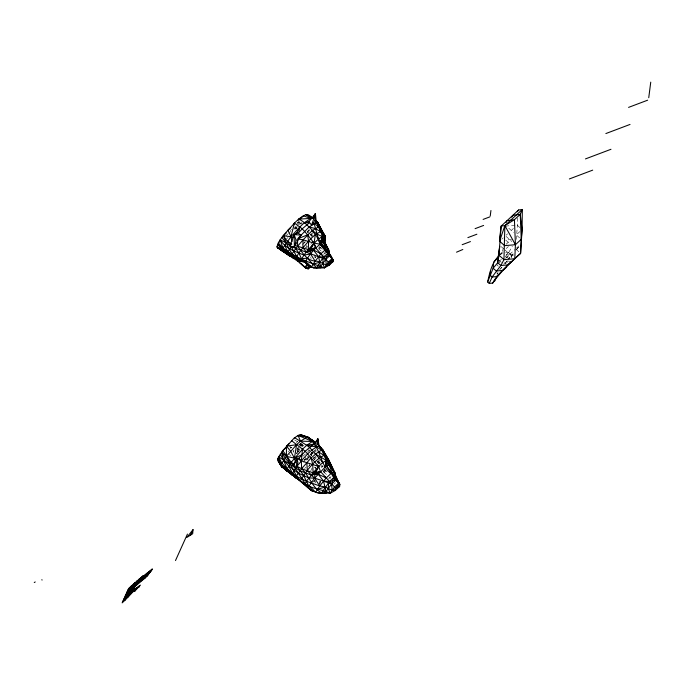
<?xml version="1.0" encoding="UTF-8"?>
<svg xmlns="http://www.w3.org/2000/svg" width="685" height="685" viewBox="0 0 685 685"><rect width="100%" height="100%" fill="white"/><g stroke="black" fill="none" stroke-linecap="round" stroke-linejoin="round"><path stroke-width="0.51" stroke-dasharray="3.42 2.57" d="M319.835 484.132L320.032 481.05M511.635 257.457L511.781 255.428L513.707 253.048L508.544 259.29L511.781 255.428L513.81 254.897M506.986 262.971L507.157 260.925L503.526 264.282M511.695 257.406L511.866 255.342L508.724 252.551L501.908 253.142L500.444 254.495M517.792 218.044L516.439 239.091L517.86 240.358M319.767 485.16L320.255 481.11L319.15 482.137M507.748 257.783L508.724 252.551L512.32 246.266M288.248 451.972L288.436 451.038M319.655 483.918L320.255 481.11L319.09 482.728M503.338 248.098L501.908 253.142L500.589 254.743M306.512 248.338L307.308 246.437L305.21 244.519M294.011 229.355L295.886 225.331M309.363 229.295L306.683 232.318L308.995 230.186M303.806 243.235L304.508 241.685M293.06 452.502L293.951 450.524L292.486 451.877M303.815 462.452L305.382 458.976L306.88 460.303M309.055 456.347L308.07 458.522L306.563 457.229M319.424 463.736L313.379 458.368L313.781 457.477L315.357 458.873M310.647 471.16L312.48 467.101M310.836 244.357L311.512 242.944M497.104 274.06L498.021 272.382M323.491 471.588L324.938 468.977M318.619 248.244L319.655 246.531M310.082 235.178L311.204 233.713M516.284 249.871L519.495 245.906M516.327 249.828L519.521 245.889M505.384 256.55L508.724 252.551L511.781 255.428L508.201 258.733M499.63 269.881L501.685 267.441M505.102 263.365L507.157 260.925L504.58 263.982M500.701 268.571L501.994 267.047M304.286 243.098L305.57 241.634M319.493 248.938L320.965 247.576M302.941 456.287L310.322 449.454M323.834 472.967L326.094 470.869M296.845 223.216L298.249 221.914M297.162 223.421L299.268 221.478M290.234 230.554L291.639 229.252M298.001 223.378L299.405 222.077M285.756 235.905L287.871 233.962M288.573 233.311L290.688 231.359M294.935 227.437L296.451 228.739L294.935 227.437L296.348 226.136M297.05 225.485L300.569 222.24M294.773 228.653L297.829 225.827M299.362 224.415L301.597 222.351M295.74 229.184L297.196 227.84M300.946 224.38L302.462 222.976M286.561 238.834L288.017 237.498M307.548 232.335L309.783 230.271M312.891 232.686L309.928 235.417L310.365 234.467L313.242 236.959M310.853 235.375L312.394 233.953M302.402 244.425L305.45 241.608M311.204 236.411L312.677 235.049M304.234 248.826L306.829 246.429M318.816 248.655L320.375 247.208M323.56 254.4L325.726 252.397M501.797 239.193L503.252 237.849M506.172 235.16L507.628 233.816M511.267 230.46L513.45 228.439M506.069 244.305L510.436 240.272M519.898 231.539L516.259 234.895L519.829 238.072M499.69 254.546L502.602 251.857M506.241 248.501L508.424 246.48M289.952 448.555L291.339 447.279M296.365 442.638L297.829 441.294M298.711 444.976L300.176 443.623M299.08 445.104L300.544 443.76M300.004 444.933L301.468 443.58M499.185 261.353L501.386 259.324M508.724 252.551L505.05 255.933L507.414 258.031M299.114 446.911L296.922 448.932L299.122 450.833M299.85 446.235L302.042 444.205M497.498 264.196L501.865 260.172M296.888 449.968L298.343 448.615M301.272 445.909L302.701 444.591M505.41 258.313L514.88 249.58M516.336 248.235L519.247 245.547M297.273 450.944L299.585 448.812M301.905 446.671L303.455 445.241M297.187 452.134L298.728 450.713M296.262 453.77L298.48 451.732M310.784 453.47L312.257 452.109M303.875 460.371L305.382 458.976M310.399 454.343L312.66 452.254M313.422 451.561L315.682 449.471M310.605 454.917L312.917 452.776M313.696 452.066L316.008 449.925M309.603 457.109L313.422 453.581M314.192 452.879L316.487 450.756M313.379 458.368L315.682 456.244M314.269 458.299L315.751 456.929M304.542 468.557L306.041 467.161M314.064 459.755L316.324 457.674M307.908 466.827L310.031 464.858M317.326 461.87L318.833 460.474M317.48 462.486L319.715 460.431M318.071 463.214L319.612 461.784M318.602 463.813L320.083 462.452M320.931 466.905L322.472 465.475M321.453 467.692L322.952 466.305M325.392 469.465L323.166 471.52L324.151 469.345L328.809 473.489M313.173 481.846L314.655 480.476M323.8 472.042L326.017 469.987M328.526 478.926L331.437 476.238M333.989 484.201L335.53 482.779M313.85 482.18L315.357 480.793M511.515 239.51L505.616 240.024L509.897 243.834M297.316 451.235L299.234 451.072M299.842 445.944L303.9 445.935L300.861 443.615M508.21 261.079L511.344 261.533M323.765 252.842L325.829 253.176M298.985 444.736L303.9 445.935M304.448 459.507L306.298 460.106M294.576 439.941L297.932 441.971M290.38 446.868L292.033 447.947M289.267 454.497L290.919 455.611M307.137 449.009L309.474 450.773M321.522 465.603L323.123 466.827M314.098 256.644L315.614 257.843L315.417 256.712M298.574 221.7L303.215 225.399M300.355 443.589L303.335 446.012M519.941 227.617L517.089 225.082L506.275 226.016L513.408 232.361M506.155 236.471L511.858 241.54M516.319 249.537L520.6 253.347M501.223 246.668L503.364 248.569M504.785 249.845L513.348 257.457M504.528 262.124L506.104 263.519M498.851 260.129L502.747 263.588M496.771 264.864L498.329 266.251M496.668 272.801L498.62 274.531M319.775 246.968L322.986 249.794M318.859 249.023L321.256 251.147M311.786 452.614L313.285 453.949M310.048 454.155L311.538 455.482M317.729 460.979L320.52 463.471M307.531 456.553L309.021 457.88M323.945 472.213L327.045 474.979M305.784 458.085L308.027 460.08M316.307 468.471L314.903 467.23L316.187 468.72M314.466 467.05L315.862 468.292M297.102 448.11L299.422 450.268M297.144 447.853L299.927 450.456M289.104 445.961L291.185 447.913M295.689 227.026L297.11 228.379M307.12 231.367L308.413 232.609M296.922 450.524L298.309 451.843M295.329 451.869L297.393 453.881M329.374 477.043L330.641 478.335M307.925 456.407L309.2 458M305.039 457.195L306.752 459.781M307.496 231.581L308.31 233.311M314.578 480.005L315.674 482.985M314.569 254.888L315.614 257.843M307.445 457.623L307.976 459.498M310.69 256.935L311.118 258.725M309.038 463.24L309.654 466.048M311.469 452.708L311.675 454.677"/><path stroke-width="1.03" d="M294.079 236.548L294.088 234.612L297.358 232.575L300.963 235.092L299.944 236.916M522.081 229.518L522.33 209.473L518.596 210.004L501.12 226.136L498.963 255.222L497.712 262.715L493.14 268.22L487.643 281.989L489.236 283.402L492.686 283.102C500.47 272.039 510.368 262.398 520.6 253.347L522.081 229.518L520.249 214.319L522.33 209.473L504.862 225.605L499.613 241.214L504.614 245.65L515.428 244.716L521.251 239.339L522.081 229.518L521.713 227.463M326.069 245.795L325.067 242.875L324.921 235.666L320.126 226.812L318.645 226.821L312.043 230.734L303.078 239.818L302.881 247.807L298.84 252.902L296.023 258.031L300.373 261.319L305.031 262.286L311.598 267.424L316.787 268.177L324.433 267.835L329.065 265.266L332.816 261.798L333.115 259.675L327.439 254.118M277.04 246.454L282.425 251.01L300.373 261.319L303.892 255.077L308.31 249.631L308.61 241.154L307.599 234.844L302.239 228.807L294.439 223.053C288.368 230.511 280.088 237.044 277.04 246.454L277.245 247.439L297.778 261.216L306.152 268.34L308.276 268.871L311.11 266.251M323.097 451.424L323.149 450.105L318.902 445.978C328.894 456.861 332.439 471.032 339.143 483.627M293.531 475.912C300.347 482.052 309.86 484.723 315.511 492.429L330.144 493.251L335.299 490.451L339.554 486.513L339.846 484.261L333.766 477.565L326.702 466.228L326.488 460.491L321.71 450.156L316.47 446.937L306.717 445.301L294.541 437.647L282.759 450.687L277.656 458.616L280.747 464.867L291.176 473.969M339.649 484.483C333.432 471.528 329.168 457.049 319.458 445.986C326.95 455.054 329.288 466.999 334.169 477.505C336.652 479.817 340.299 482.685 339.554 486.513L332.139 490.314L330.144 493.251C323.269 489.844 315.614 489.458 308.738 485.939L303.558 475.339L296.93 466.262L291.587 474.842C303.344 480.553 311.418 496.394 326.188 492.875L323.611 481.101L317.275 473.035L316.093 472.239L313.096 472.856L301.597 468.72L296.93 466.262M500.024 240.401L500.444 231.393M499.707 246.386L498.963 255.222L503.954 259.658L514.778 258.725L520.6 253.347L521.251 239.339L520.249 214.319L514.426 219.697L515.428 244.716L514.778 258.725C506.917 266.319 497.832 273.324 492.686 283.102M295.732 478.07L296.262 476.195L301.597 468.72L301.349 460.902L302.453 449.232L306.717 445.301L312.454 441.474L314.252 441.508L315.862 442.895M326.745 265.703L329.065 265.266L333.115 259.675L328.004 253.596L323.243 242.319L323.705 235.974L317.48 222.36L315.143 220.356M285.474 448.187L282.759 450.687C291.81 462.615 299.61 475.227 307.83 487.729L314.62 478.139L314.894 474.422L315.785 473.472C317.104 466.939 322.241 461.519 328.654 459.772L335.085 472.873L335.539 477.513L337.842 480.647L335.821 480.142L329.511 481.495L323.611 481.101L314.62 478.139L308.952 477.967L298.18 473.155L288.668 465.809L283.539 460.14L280.233 454.155M193.016 529.633L192.682 533.743L186.808 537.485L193.016 529.633L190.541 535.105M315.408 213.651L314.792 221.015L316.393 223.267L315.408 213.651L308.944 221.734L311.624 225.254L315.408 213.651L313.37 217.196M487.643 281.989C489.535 273.109 491.719 263.254 498.235 256.524L499.648 246.412M490.503 271.431L490.177 275.259L492.13 276.988L496.351 276.629L498.62 274.531M498.235 256.524L497.712 262.715L500.863 265.506L507.679 264.915L511.344 261.533M287.76 253.527L282.425 251.01L282.905 248.038L280.182 239.827L286.142 242.969L291.211 246.609L325.752 259.418L329.365 263.143L329.065 265.266C324.048 265.438 320.332 260.831 315.134 261.139C306.169 260.214 302.513 252.414 297.624 246.223L294.661 245.298M499.613 241.214L501.12 226.136L504.862 225.605L514.426 219.697L506.943 220.758L506.147 222.522M315.151 221.7L316.855 222.377L322.609 236.436L321.282 243.406L327.67 253.604L329.502 255.95L331.155 256.678L332.807 260.112L332.816 261.798L326.248 265.121L324.433 267.835C307.967 262.338 291.279 255.83 277.904 244.22L282.425 251.01M293.848 224.355L294.439 223.053L298.686 219.131C308.207 223.199 312.249 233.679 322.609 236.436L321.282 243.406L326.385 249.545L331.155 256.678L329.665 254.306L328.612 249.734L323.243 242.319L322.609 236.436L324.921 235.666L324.604 242.259C328.098 247.97 328.774 254.692 332.807 260.112C328.32 245.093 320.28 262.441 316.667 267.715L316.787 268.177M298.206 238.115L309.089 227L316.855 222.377L325.247 236.719L324.604 242.259L328.612 249.734L329.665 254.306M490.237 215.998L490.94 210.492M648.746 97.715L650.75 82.14M300.373 261.319L291.613 255.959L292.007 254.126L294.036 250.907L297.624 246.223L308.31 249.631L310.879 248.912L314.081 243.149L315.34 234.518L321.59 231.085L322.421 231.136L322.558 232.361L321.556 230.708M296.528 460.243L296.819 458.291L298.814 458.274L301.349 460.902L318.653 466.442L320.434 471.494L335.59 488.191L335.299 490.451L332.139 490.314L325.281 486.984L319.732 485.956L306.675 481.332L296.262 476.195L287.024 468.6L281.766 462.932L278.615 456.758L280.79 454.754M286.227 233.011L283.29 235.726C286.681 243.526 289.498 252.294 296.023 258.031L291.682 255.599L287.709 252.003L291.211 246.609L296.596 256.327L300.647 260.6L305.279 261.148L311.281 267.141L315.134 261.139L310.588 254.007L310.005 251.061L308.31 249.631L311.315 248.792L312.72 249.246L318.619 256.712L320.811 267.63L311.598 267.424L305.031 262.286L288.205 254.298L288.488 252.457L282.905 248.038L278.264 242.833L279.771 241.437M317.54 440.558L317.857 438.854L314.132 444.137C321.119 453.059 321.385 466.237 330.949 473.566L334.323 472.479L335.085 472.873L334.554 474.842M315.365 453.975L326.488 460.491L325.863 463.223L326.848 463.385L327.516 460.063L323.851 455.328L318.499 451.835L311.101 457.905L301.597 468.72C309.389 476.058 311.966 487.198 321.53 493.02L321.71 493.465M305.031 262.286C309.32 254.572 315.434 246.797 323.243 242.319L324.604 242.259L325.067 242.875L328.612 249.734L328.697 252.637M323.705 235.974L322.224 237.755L322.686 239.193L321.282 243.406L323.705 235.974L320.486 231.547L315.314 228.533L309.089 227M323.243 242.319L324.921 235.666C321.839 230.383 317.566 226.17 313.37 222.094M282.905 248.038L290.962 236.71L294.439 223.053M287.734 253.553L283.222 251.515L277.245 247.439L289.866 255.993L289.147 255.651L289.541 254.366L293.077 258.125M315.134 261.139C318.628 257.149 321.445 251.857 326.385 249.545L327.67 253.604L325.752 259.418L320.614 266.405M321.762 239.108L322.609 236.436L318.628 238.954L314.081 243.149L308.31 249.631L315.776 247.996L325.752 259.418L326.248 265.121L328.38 262.081L332.131 258.622L332.816 261.798M298.934 238.731L294.387 246.917L289.892 246.12L294.088 234.612L300.963 235.092M312.043 230.734L315.34 234.518L310.793 238.714L302.881 247.807L306.358 251.994L310.005 251.061L311.315 248.792L315.776 247.996L314.081 243.149L307.599 234.844L298.429 238.5M336.198 478.002L333.766 477.565L329.511 481.495L321.53 493.02L315.511 492.429L319.732 485.956L314.62 478.139L325.135 467.153L327.002 460.277M335.539 477.513L326.702 466.228L326.069 464.918L326.488 460.491L325.135 467.153L328.971 464.892L330.598 464.661L332.876 470.021M494.544 281.389L495.349 279.446M131.409 585.906L128.66 588.449L122.153 602.86L124.901 600.317L131.409 585.906L143.114 575.802L144.124 575.614L152.353 568.91C145.785 580.195 133.138 585.846 125.201 596.113M124.901 600.317L128.249 596.875L134.662 582.678M298.095 220.433L298.686 219.131C304.149 215.004 307.351 212.136 312.805 218.352L306.152 214.619L310.784 218.412L312.309 218.292L307.342 214.756L308.712 216.169M137.248 580.555L131.537 593.21L128.249 596.875M136.375 585.093L139.098 579.065M134.902 591.069L136.246 588.098L140.425 585.127L134.902 591.069L133.541 591.369L134.56 589.109L136.246 588.098L123.505 599.863M138.618 582.858L141.041 577.481M140.665 581.214L143.114 575.802L128.121 589.639M138.755 587.516L139.5 585.863L122.906 601.182M142.018 580.281L144.124 575.614L127.53 590.932M144.843 578.337L147.215 573.071L127.299 591.463M146.659 576.65L148.833 571.838M151.488 569.663L150.469 571.906L125.869 594.623M175.497 560.553L187.45 534.077M310.451 265.883L308.276 268.871L305.065 267.587L301.674 264.213M291.51 440.635L305.202 451.269L318.653 466.442C315.314 473.566 307.736 476.931 304.953 484.458M294.396 437.972L298.103 435.403L300.492 434.778L308.224 437.347L314.552 441.919L308.224 437.347L300.492 434.778L308.224 437.347L309.56 438.717M292.795 475.202L286.21 470.407L291.211 462.298L302.453 449.232M329.511 481.495L328.62 482.625L328.295 488.362L330.144 493.251L331.454 492.044M489.236 283.402L492.13 276.988L500.863 265.506L503.954 259.658L504.862 225.605L515.428 244.716M322.464 237.695L323.157 236.205M316.419 441.705L317.857 438.854L319.142 445.884C309.346 449.797 303.224 459.147 296.494 466.793L293.283 465.064L296.819 458.291L301.349 460.902M296.16 234.013L299.747 227.026L304.431 222.702L310.784 218.412L303.438 215.886L299.208 219.782M289.892 246.12L291.288 243.577M296.425 234.261L297.358 232.575M321.488 241.642L322.943 239.116L322.224 237.755M321.522 241.12L322.943 239.116M332.131 258.622L329.365 263.143L333.115 259.675L328.38 262.081M511.686 217.154L512.774 215.381L520.249 214.319M339.349 483.661L338.75 483.088L335.59 488.191L339.846 484.261L334.289 478.781M326.437 461.741L327.516 460.063M305.065 267.587L307.308 264.204L309.038 267.193L305.065 267.587L307.308 264.204L307.505 265.335L308.926 264.025M309.834 249.246L314.081 243.149L319.921 244.177L327.67 253.604M325.88 491.693L331.566 484.072L335.821 480.142L334.169 477.505M517.295 211.691L518.596 210.004M319.732 485.956L326.24 477.907L330.949 473.566L329.391 472.188M293.283 465.064L295.141 462.76M498.612 257.14L493.654 262.098L493.14 268.22L496.257 270.995L503.004 270.412L506.643 267.056M291.151 474.003L286.21 470.407L280.747 464.867L278.615 456.758L299.927 470.792L311.255 475.073L318.653 466.442L317.258 465.201M310.879 248.912L315.776 247.996L314.081 243.149L303.078 239.818L297.624 246.223L297.53 239.913M308.361 251.292L306.358 251.994L309.757 249.263L311.315 248.792L320.982 253.818L323.911 257.072L329.502 255.95L325.752 259.418L324.373 258.194M298.737 458.436L305.202 451.269L311.752 445.772L314.578 443.948L316.47 446.937L317.857 438.854L318.037 444.154L319.142 445.884L318.105 444.496M292.041 241.694L290.962 236.71L299.747 227.026L298.797 232.575L302.239 228.807L309.457 222.736L304.431 222.702L309.534 221.435M290.74 227.608L287.923 230.203L290.962 236.71L293.514 237.31M284.241 235.349L281.903 237.507L286.142 242.969M299.225 259.88L297.778 261.216L298.96 261.516M126.948 592.225L149.921 571.016L148.165 574.903L143.302 579.39M126.374 593.51L151.873 569.971M289.318 443.512L286.484 446.123L286.39 456.356C291.108 464.473 294.045 473.737 300.295 480.724C306.623 470.775 313.978 460.106 324.887 454.891L325.658 454.934L328.654 459.772L328.971 464.892L334.323 472.479M297.564 435.891L298.103 435.403L307.711 437.133L314.252 441.508L307.171 437.158L300.492 434.778M124.567 597.5L133.198 589.537L134.56 589.109L123.934 598.921M338.75 483.088L334.485 487.018L332.139 490.314L331.566 484.072L333.766 477.565L332.405 472.984M34.25 582.541L35.226 581.95M318.499 451.835L321.71 450.156L323.149 450.105L325.409 455.234M308.31 249.631L309.757 249.263L310.802 250.162L312.72 249.246M302.059 454.72L294.43 458.111L286.39 456.356L281.638 452.186L283.539 460.14L287.024 468.6L291.587 474.842M456.518 252.183L462.82 249.503M311.803 250.325L310.005 251.061L313.661 250.445L310.802 250.162M307.334 250.813L308.961 250.162M314.132 444.137L314.535 443.974L312.454 441.474L307.171 437.158L300.081 434.701M628.565 107.391L647.625 100.198M605.865 133.558L630.029 124.439M585.469 158.911L610.977 149.287M569.355 178.956L592.713 170.137M483.105 219.414L489.835 216.871M475.082 228.662L483.619 225.433M467.872 237.618L476.888 234.219M462.178 244.699L470.432 241.582M293.959 246.172L298.84 252.902L301.468 258.673L307.351 258.194L312.908 264.239L320.109 262.09M312.18 473.969L313.67 473.532L314.894 474.422L318.071 474.2L326.24 477.907L324.69 476.529M314.561 472.581L315.785 473.472L320.434 471.494L316.093 472.239M317.266 489.321L325.281 486.984M313.499 268.023L316.136 267.501M326.385 249.545L328.004 249.263M306.794 462.64L307.351 470.561L311.255 475.073L314.894 474.422M314.578 443.948L306.717 445.301L309.466 447.331L322.918 462.512L321.513 461.27M310.588 254.007L303.892 255.077C295.107 251.412 285.482 248.467 280.182 239.827M337.868 486.778L339.554 486.513L339.417 484.612M298.686 219.131L310.784 218.412M316.855 222.377L317.96 222.719L322.558 232.361M322.686 239.193L321.736 239.168L319.929 244.16L325.144 249.974M315.682 443.726L312.454 441.474L300.441 441.149L296.579 444.711L286.39 456.356L280.747 464.867L287.837 471.374L281.698 466.434L278.23 461.219L277.656 458.616M318.619 256.712L323.911 257.072L323.115 258.108L322.798 263.348L324.433 267.835M311.281 267.141L316.667 267.715L312.908 264.239M286.219 252.594L284.241 252.38L278.564 247.979M290.962 236.71L283.29 235.726L290.671 245.846M328.004 253.596L329.142 253.75M305.424 436.961L308.224 437.347M312.274 223.199L314.15 223.507L319.929 244.16L322.609 236.436L319.929 244.16L318.628 238.954L315.34 234.518M297.513 238.868L303.078 239.818M283.222 251.515L289.147 255.651M323.611 481.101L331.566 484.072L330.033 482.711M297.119 458.959L294.43 458.111L290.628 451.278L286.484 446.123L296.579 444.711L294.43 458.111L295.68 462.187M315.785 473.472L318.071 474.2M302.761 482.951L303.806 483.285L311.615 490.734L313.901 491.487L310.665 489.972L296.528 478.07M312.454 441.474L298.103 435.403L300.441 441.149L307.171 437.158L315.425 442.733M286.21 470.407L288.839 471.999M278.23 461.219L281.775 467.153L286.279 469.645M277.904 244.22L282.785 249.272L288.488 252.457L291.682 255.599M287.024 468.6L280.747 464.867L278.101 459.507L281.775 467.153M306.152 214.619L312.309 218.292M306.76 214.559L312.805 218.352M277.245 247.439L289.866 255.993M284.934 468.523L281.698 466.434L278.221 460.466M287.443 241.248L291.819 244.117M277.922 247.662L283.941 251.712M291.211 462.298L294.481 464.558M326.848 463.385L328.971 464.892M315.263 220.613L317.48 222.36L320.126 226.812M322.926 490.254L326.188 492.875M287.126 470.886L281.698 466.434L278.101 459.507M316.359 221.401L317.96 222.719L319.356 226.401M316.487 221.478L317.96 222.719M319.381 252.397L321 253.801M317.977 265.095L320.811 267.63M299.688 262.595L306.152 268.34L301.837 264.247M313.816 441.431L315.271 442.724M293.522 475.852L295.697 477.822L292.349 473.044L288.668 465.809M311.255 475.073L314.62 478.139M282.785 249.272L288.205 254.298M306.854 486.256L303.806 483.285L311.615 490.734L308.378 487.737M317.181 237.464L318.628 238.954M312.643 241.659L314.081 243.149M318.902 445.978L322.575 449.874L325.658 454.934M291.613 255.959L287.709 252.003L284.677 245.042M313.67 473.532L313.096 472.856L312.711 464.327L311.101 457.905M329.905 463.694L331.189 465.209M290.012 463.891L285.114 458L281.638 452.186M308.019 265.951L309.038 267.193M325.786 456.09L328.963 460.757M305.347 262.09L307.505 265.335M319.878 446.355L322.027 449.737M323.097 233.225L325.247 236.719M41.888 579.647L42.05 580.101M326.069 464.918L325.863 463.223L326.702 466.228L326.634 463.454M296.819 458.291L296.494 466.793L297.949 462.7L296.819 458.291M296.108 240.075L294.387 246.917L294.088 234.612L296.108 240.075"/></g></svg>
